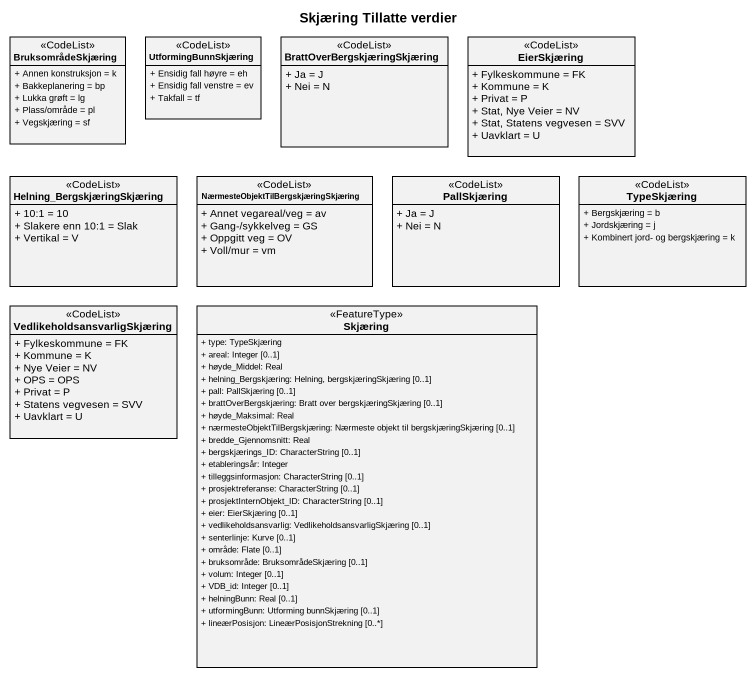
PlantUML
@startuml
title Skjæring Tillatte verdier
hide circle
hide empty members
skinparam classAttributeIconSize 0
class BruksområdeSkjæring <<CodeList>> {
  + Annen konstruksjon = k
  + Bakkeplanering = bp
  + Lukka grøft = lg
  + Plass/område = pl
  + Vegskjæring = sf
}
class UtformingBunnSkjæring <<CodeList>> {
  + Ensidig fall høyre = eh
  + Ensidig fall venstre = ev
  + Takfall = tf
}
class "BrattOverBergskjæringSkjæring" as BrattOverBergskjæringSkjærin <<CodeList>> {
  + Ja = J
  + Nei = N
}
class EierSkjæring <<CodeList>> {
  + Fylkeskommune = FK
  + Kommune = K
  + Privat = P
  + Stat, Nye Veier = NV
  + Stat, Statens vegvesen = SVV
  + Uavklart = U
}
class Helning_BergskjæringSkjæring <<CodeList>> {
  + 10:1 = 10
  + Slakere enn 10:1 = Slak
  + Vertikal = V
}
class "NærmesteObjektTilBergskjæringSkjæring" as NærmesteObjektTilBergskjærin <<CodeList>> {
  + Annet vegareal/veg = av
  + Gang-/sykkelveg = GS
  + Oppgitt veg = OV
  + Voll/mur = vm
}
class PallSkjæring <<CodeList>> {
  + Ja = J
  + Nei = N
}
class TypeSkjæring <<CodeList>> {
  + Bergskjæring = b
  + Jordskjæring = j
  + Kombinert jord- og bergskjæring = k
}
class "VedlikeholdsansvarligSkjæring" as VedlikeholdsansvarligSkjærin <<CodeList>> {
  + Fylkeskommune = FK
  + Kommune = K
  + Nye Veier = NV
  + OPS = OPS
  + Privat = P
  + Statens vegvesen = SVV
  + Uavklart = U
}
class Skjæring <<FeatureType>> {
  + type: TypeSkjæring
  + areal: Integer [0..1]
  + høyde_Middel: Real
  + helning_Bergskjæring: Helning, bergskjæringSkjæring [0..1]
  + pall: PallSkjæring [0..1]
  + brattOverBergskjæring: Bratt over bergskjæringSkjæring [0..1]
  + høyde_Maksimal: Real
  + nærmesteObjektTilBergskjæring: Nærmeste objekt til bergskjæringSkjæring [0..1]
  + bredde_Gjennomsnitt: Real
  + bergskjærings_ID: CharacterString [0..1]
  + etableringsår: Integer
  + tilleggsinformasjon: CharacterString [0..1]
  + prosjektreferanse: CharacterString [0..1]
  + prosjektInternObjekt_ID: CharacterString [0..1]
  + eier: EierSkjæring [0..1]
  + vedlikeholdsansvarlig: VedlikeholdsansvarligSkjæring [0..1]
  + senterlinje: Kurve [0..1]
  + område: Flate [0..1]
  + bruksområde: BruksområdeSkjæring [0..1]
  + volum: Integer [0..1]
  + VDB_id: Integer [0..1]
  + helningBunn: Real [0..1]
  + utformingBunn: Utforming bunnSkjæring [0..1]
  + lineærPosisjon: LineærPosisjonStrekning [0..*]
}
@enduml
